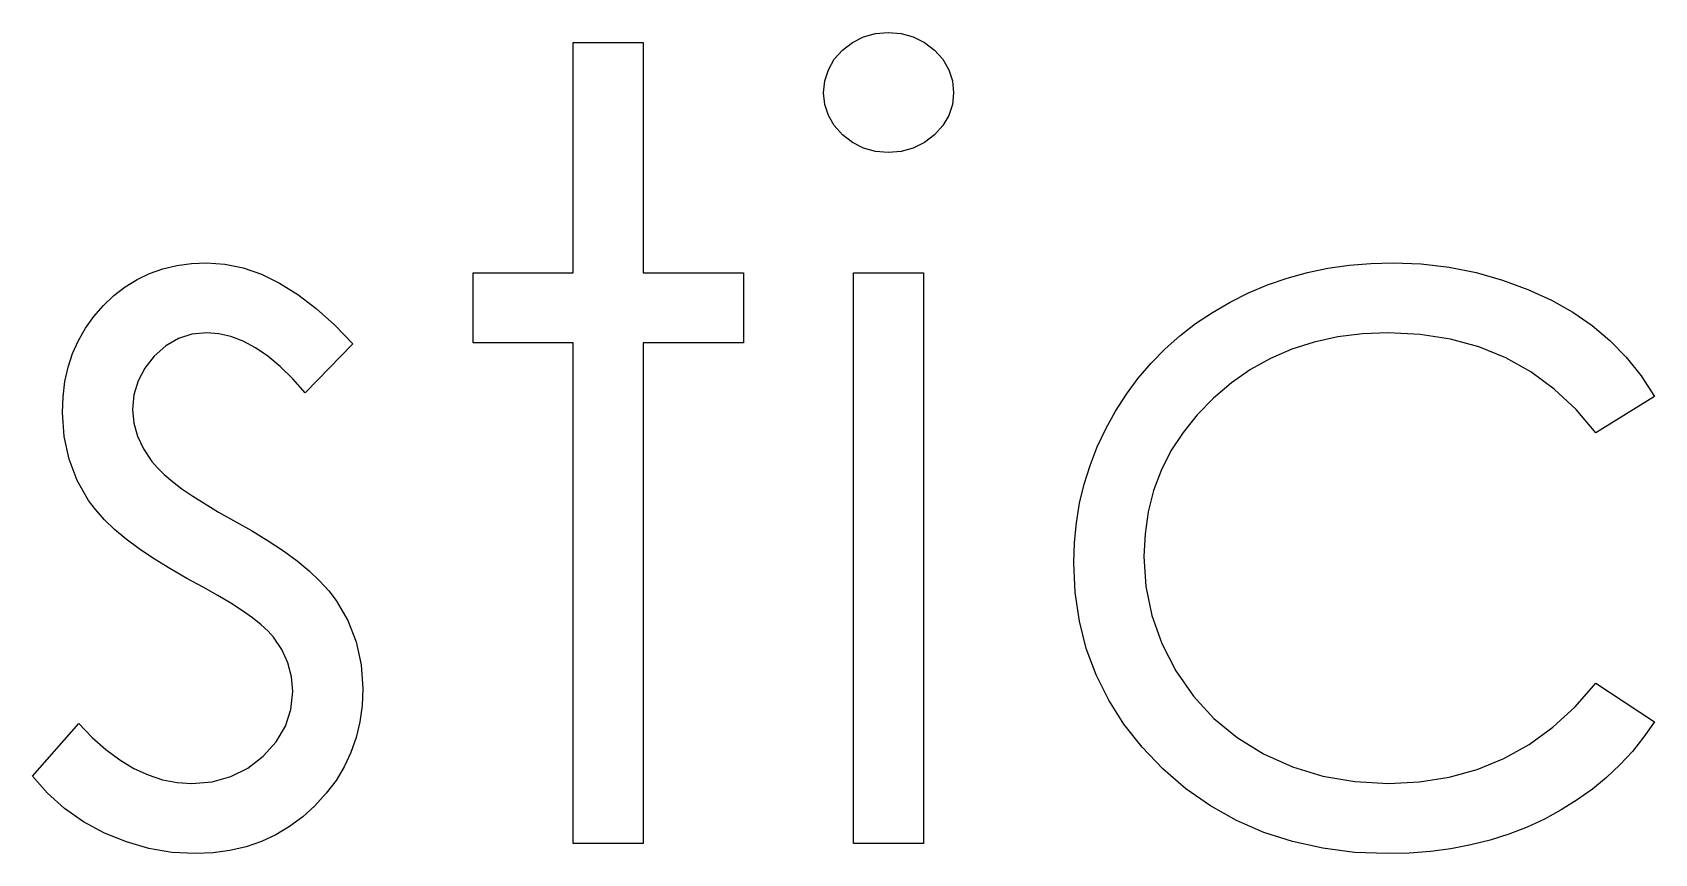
# Model space of a CAD drawing. Header units: inches. Extents: x -3.18 to 1.88, y -2.18 to 2.79.
# Drawn here: x -1.5505 to -1.3948, y 1.8444 to 1.9233 of the extents above; entities that cross this region are included whole.
import ezdxf

# ---------------------------------------------------------------- set-up
doc = ezdxf.new("R2010")
doc.units = ezdxf.units.IN
doc.header["$MEASUREMENT"] = 0

msp = doc.modelspace()

# ---------------------------------------------------------------- linework, layer by layer
at = {"color": 7, "linetype": 'Continuous', "flags": 128}
for points in [[(-1.49862, 1.92233), (-1.49189, 1.92233), (-1.49189, 1.92233), (-1.49189, 1.90021), (-1.49189, 1.90021), (-1.48227, 1.90021), (-1.48227, 1.90021), (-1.48227, 1.89348), (-1.48227, 1.89348), (-1.49189, 1.89348), (-1.49189, 1.89348), (-1.49189, 1.84541), (-1.49189, 1.84541), (-1.49862, 1.84541), (-1.49862, 1.84541), (-1.49862, 1.89348), (-1.49862, 1.89348), (-1.50823, 1.89348), (-1.50823, 1.89348), (-1.50823, 1.90021), (-1.50823, 1.90021), (-1.49862, 1.90021), (-1.49862, 1.90021), (-1.49862, 1.92233)], [(-1.46836, 1.92329), (-1.46711, 1.92318), (-1.46596, 1.92287), (-1.46489, 1.92233), (-1.46393, 1.92159), (-1.46312, 1.92071), (-1.46254, 1.91971), (-1.4622, 1.91865), (-1.46208, 1.91749), (-1.46208, 1.91749), (-1.4622, 1.91636), (-1.46254, 1.91531), (-1.46312, 1.91434), (-1.46393, 1.91345), (-1.46489, 1.91271), (-1.46596, 1.91217), (-1.46711, 1.91186), (-1.46836, 1.91175), (-1.46836, 1.91175), (-1.46959, 1.91186), (-1.47072, 1.91217), (-1.47178, 1.91271), (-1.47275, 1.91345), (-1.47354, 1.91434), (-1.47411, 1.91531), (-1.47446, 1.91636), (-1.47458, 1.91749), (-1.47458, 1.91749), (-1.47446, 1.91865), (-1.47411, 1.91971), (-1.47354, 1.92071), (-1.47275, 1.92159), (-1.47178, 1.92233), (-1.47072, 1.92287), (-1.46959, 1.92318), (-1.46836, 1.92329)], [(-1.51977, 1.89338), (-1.52434, 1.88867), (-1.52434, 1.88867), (-1.52554, 1.89003), (-1.52674, 1.8912), (-1.52794, 1.89219), (-1.52912, 1.893), (-1.5303, 1.89363), (-1.53148, 1.89408), (-1.53265, 1.89435), (-1.5338, 1.89444), (-1.5338, 1.89444), (-1.53522, 1.89431), (-1.53652, 1.89389), (-1.53774, 1.8932), (-1.53884, 1.89222), (-1.53975, 1.89106), (-1.5404, 1.88983), (-1.54079, 1.88849), (-1.54093, 1.88707), (-1.54093, 1.88707), (-1.5408, 1.88577), (-1.54046, 1.88453), (-1.53987, 1.8833), (-1.53906, 1.88209), (-1.53906, 1.88209), (-1.53854, 1.88148), (-1.53788, 1.88085), (-1.53709, 1.88017), (-1.53618, 1.87948), (-1.53513, 1.87876), (-1.53395, 1.87802), (-1.53266, 1.87724), (-1.53123, 1.87644), (-1.53123, 1.87644), (-1.52949, 1.87545), (-1.5279, 1.87448), (-1.52644, 1.8735), (-1.52513, 1.87254), (-1.52398, 1.87158), (-1.52296, 1.87063), (-1.52208, 1.86968), (-1.52136, 1.86875), (-1.52136, 1.86875), (-1.52025, 1.86681), (-1.51944, 1.86476), (-1.51898, 1.86258), (-1.51881, 1.86028), (-1.51881, 1.86028), (-1.51888, 1.85866), (-1.5191, 1.85709), (-1.51946, 1.85559), (-1.51995, 1.85416), (-1.52061, 1.85278), (-1.52139, 1.85147), (-1.52233, 1.85023), (-1.52341, 1.84904), (-1.52459, 1.84796), (-1.52584, 1.84703), (-1.52716, 1.84625), (-1.52856, 1.8456), (-1.53003, 1.84509), (-1.53158, 1.84473), (-1.53319, 1.84452), (-1.53487, 1.84444), (-1.53487, 1.84444), (-1.53714, 1.84456), (-1.53935, 1.84494), (-1.54151, 1.84556), (-1.54363, 1.84641), (-1.54563, 1.84749), (-1.54745, 1.84877), (-1.54908, 1.85023), (-1.55054, 1.85187), (-1.55054, 1.85187), (-1.54608, 1.85694), (-1.54608, 1.85694), (-1.54479, 1.85559), (-1.54348, 1.85442), (-1.54214, 1.85343), (-1.5408, 1.85262), (-1.53944, 1.85199), (-1.53804, 1.85153), (-1.53664, 1.85126), (-1.53522, 1.85117), (-1.53522, 1.85117), (-1.53328, 1.85134), (-1.53149, 1.85184), (-1.52985, 1.85265), (-1.52837, 1.8538), (-1.52713, 1.85517), (-1.52625, 1.85667), (-1.52572, 1.85827), (-1.52554, 1.85999), (-1.52554, 1.85999), (-1.52566, 1.86142), (-1.52601, 1.86277), (-1.52658, 1.86403), (-1.52739, 1.86522), (-1.52739, 1.86522), (-1.52791, 1.86579), (-1.52859, 1.86641), (-1.52942, 1.86707), (-1.53038, 1.86776), (-1.53149, 1.86848), (-1.53275, 1.86923), (-1.53415, 1.87003), (-1.5357, 1.87087), (-1.5357, 1.87087), (-1.53736, 1.87182), (-1.5389, 1.87276), (-1.54028, 1.87371), (-1.54154, 1.87464), (-1.54265, 1.87557), (-1.54361, 1.8765), (-1.54446, 1.87744), (-1.54515, 1.87835), (-1.54515, 1.87835), (-1.54624, 1.88026), (-1.54702, 1.88232), (-1.54751, 1.88448), (-1.54766, 1.8868), (-1.54766, 1.8868), (-1.5476, 1.88831), (-1.54742, 1.88976), (-1.5471, 1.89114), (-1.54668, 1.89246), (-1.54612, 1.89371), (-1.54545, 1.89489), (-1.54465, 1.89602), (-1.54373, 1.89707), (-1.54271, 1.89803), (-1.54163, 1.89886), (-1.54049, 1.89957), (-1.53929, 1.90015), (-1.53801, 1.9006), (-1.53667, 1.90092), (-1.53528, 1.90111), (-1.5338, 1.90117), (-1.5338, 1.90117), (-1.53206, 1.90105), (-1.53032, 1.90069), (-1.52856, 1.90008), (-1.5268, 1.89922), (-1.52506, 1.89812), (-1.5233, 1.89679), (-1.52153, 1.89521), (-1.51977, 1.89338)], [(-1.39477, 1.88833), (-1.40041, 1.88483), (-1.40041, 1.88483), (-1.40231, 1.88708), (-1.4044, 1.88903), (-1.40664, 1.89069), (-1.40904, 1.89204), (-1.41163, 1.89309), (-1.41438, 1.89384), (-1.41728, 1.89429), (-1.42036, 1.89444), (-1.42036, 1.89444), (-1.42282, 1.89434), (-1.42519, 1.89405), (-1.42745, 1.89356), (-1.4296, 1.89288), (-1.43164, 1.89199), (-1.43358, 1.89091), (-1.43541, 1.88965), (-1.43714, 1.88818), (-1.4387, 1.88657), (-1.44005, 1.88487), (-1.44121, 1.8831), (-1.44214, 1.88124), (-1.44288, 1.8793), (-1.44339, 1.87727), (-1.4437, 1.87515), (-1.44381, 1.87296), (-1.44381, 1.87296), (-1.44361, 1.87009), (-1.44304, 1.86731), (-1.44208, 1.86461), (-1.44074, 1.86199), (-1.43906, 1.85957), (-1.43709, 1.85742), (-1.43486, 1.85558), (-1.43232, 1.85401), (-1.42955, 1.85277), (-1.42664, 1.85188), (-1.42356, 1.85135), (-1.42031, 1.85117), (-1.42031, 1.85117), (-1.41734, 1.85132), (-1.4145, 1.85178), (-1.41181, 1.85253), (-1.40924, 1.85358), (-1.40682, 1.85493), (-1.40455, 1.85658), (-1.4024, 1.85854), (-1.40041, 1.86079), (-1.40041, 1.86079), (-1.39477, 1.85709), (-1.39477, 1.85709), (-1.39579, 1.85564), (-1.3969, 1.85425), (-1.39811, 1.85296), (-1.39938, 1.85176), (-1.40074, 1.85063), (-1.40219, 1.8496), (-1.40373, 1.84864), (-1.40533, 1.84776), (-1.40702, 1.84698), (-1.40876, 1.84631), (-1.41055, 1.84574), (-1.41241, 1.84527), (-1.41432, 1.84491), (-1.4163, 1.84465), (-1.41833, 1.84449), (-1.42042, 1.84444), (-1.42042, 1.84444), (-1.4236, 1.84456), (-1.42664, 1.84495), (-1.42954, 1.84559), (-1.4323, 1.84647), (-1.43493, 1.84761), (-1.43742, 1.84901), (-1.43977, 1.85066), (-1.44198, 1.85257), (-1.44399, 1.85466), (-1.44572, 1.85687), (-1.44719, 1.85917), (-1.44839, 1.86159), (-1.44934, 1.86412), (-1.45, 1.86675), (-1.45041, 1.8695), (-1.45054, 1.87236), (-1.45054, 1.87236), (-1.45048, 1.8743), (-1.45029, 1.8762), (-1.44998, 1.87808), (-1.44953, 1.87992), (-1.44898, 1.88172), (-1.44829, 1.88349), (-1.44748, 1.88522), (-1.44654, 1.88692), (-1.44549, 1.88855), (-1.44435, 1.89009), (-1.44312, 1.89154), (-1.44178, 1.8929), (-1.44037, 1.89416), (-1.43885, 1.89533), (-1.43723, 1.89641), (-1.43553, 1.8974), (-1.43376, 1.89829), (-1.43193, 1.89906), (-1.43005, 1.8997), (-1.42811, 1.90023), (-1.42613, 1.90065), (-1.4241, 1.90093), (-1.42201, 1.90111), (-1.41986, 1.90117), (-1.41986, 1.90117), (-1.41717, 1.90107), (-1.41451, 1.90075), (-1.41191, 1.90024), (-1.40936, 1.89951), (-1.40693, 1.89861), (-1.40467, 1.89758), (-1.40263, 1.89643), (-1.40077, 1.89515), (-1.39907, 1.89372), (-1.39751, 1.89211), (-1.39606, 1.89031), (-1.39477, 1.88833)], [(-1.47169, 1.90021), (-1.46496, 1.90021), (-1.46496, 1.90021), (-1.46496, 1.84541), (-1.46496, 1.84541), (-1.47169, 1.84541), (-1.47169, 1.84541), (-1.47169, 1.90021)]]:
    msp.add_lwpolyline(points, dxfattribs=at)

doc.saveas('drawing.dxf')
